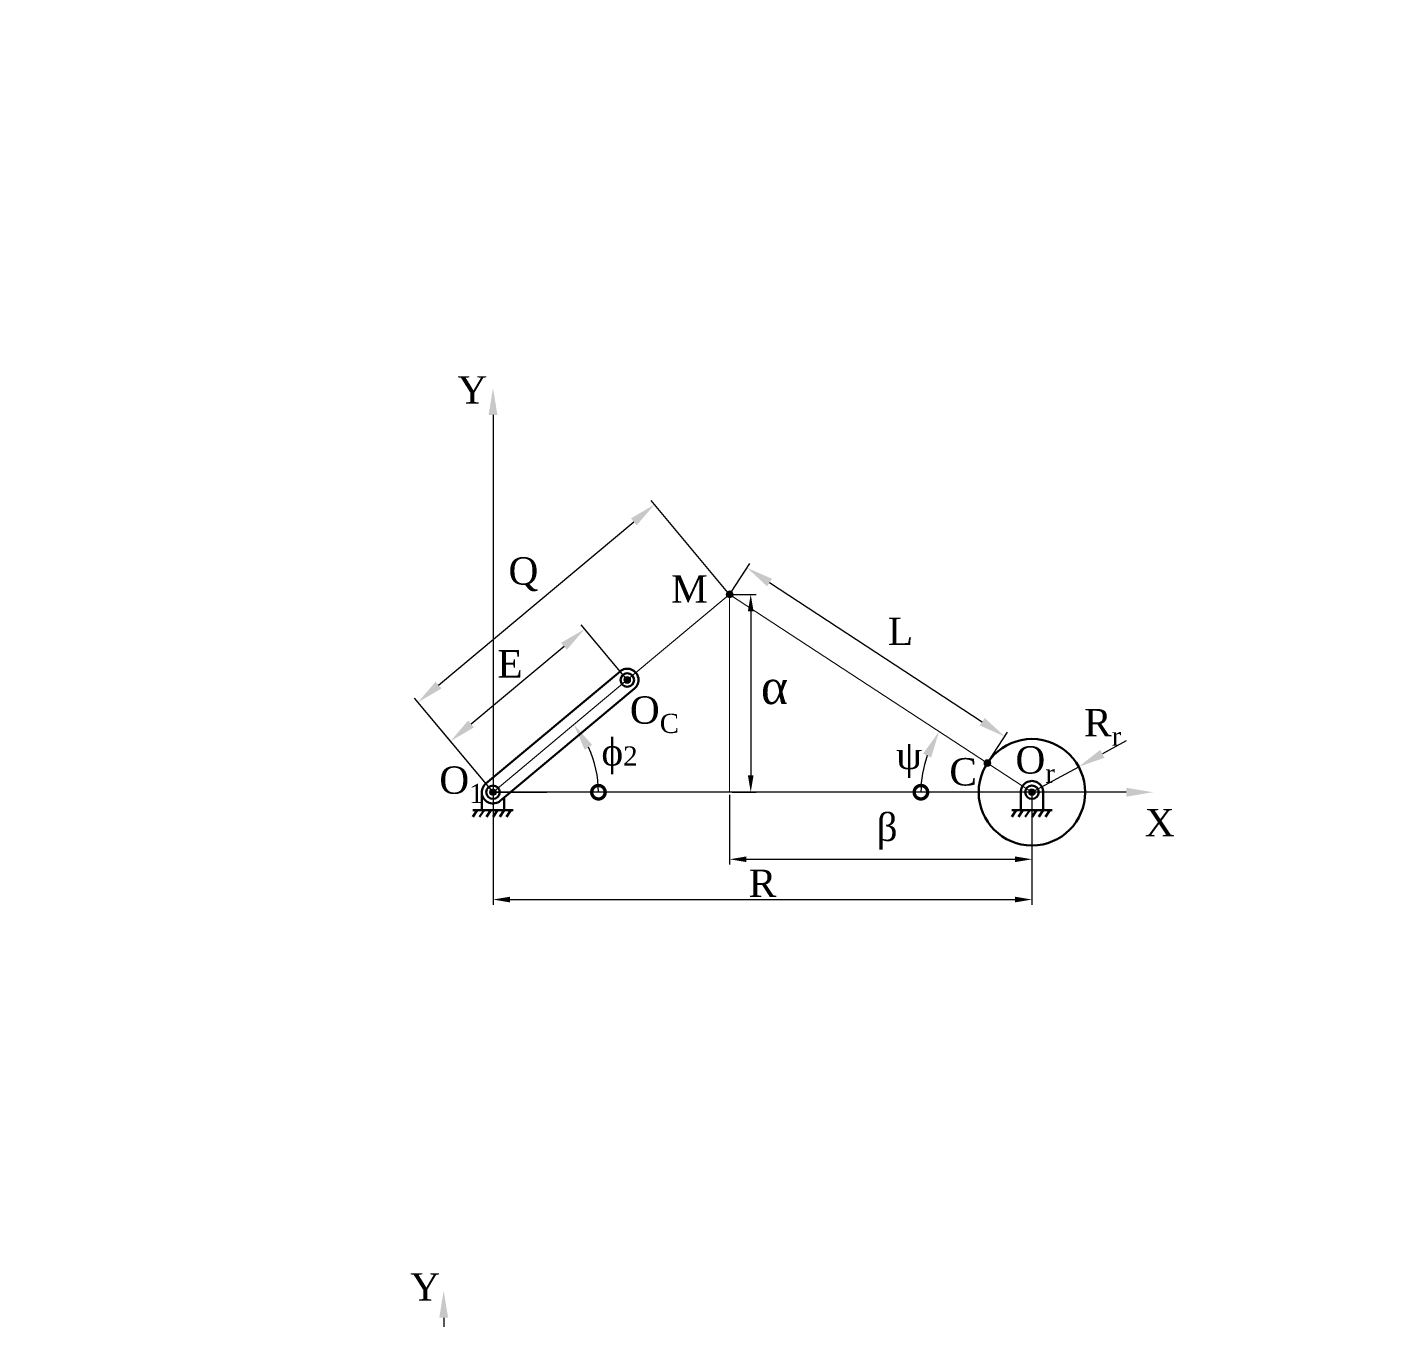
# Model space of a CAD drawing. Header units: millimetres. Extents: x -627 to 1823, y -1195 to 1759.
# Drawn here: x -428.2 to -106.7, y -248.9 to 58.1 of the extents above; entities that cross this region are included whole.
import ezdxf
from ezdxf import colors
from ezdxf.entities.mleader import LeaderData, LeaderLine
from ezdxf.math import Vec2, Vec3

# ---------------------------------------------------------------- set-up
doc = ezdxf.new("R2010")
doc.units = ezdxf.units.MM
for name, color, linetype, lineweight in [('coordinate', 7, 'Continuous', 20), ('DIM', 7, 'Continuous', 20), ('PROFILE', 7, 'Continuous', 50)]:
    doc.layers.add(name, color=color, linetype=linetype, lineweight=lineweight)
doc.styles.get("Standard").update_dxf_attribs({"font": 'arial.ttf'})
doc.styles.add('可註解', font='arial.ttf')
doc.dimstyles.new('凸輪專題用', dxfattribs={"dimtxt": 2.5, "dimasz": 8, "dimexe": 1.25, "dimexo": 0.625, "dimtad": 1, "dimtxsty": 'Standard', "dimcen": 0, "dimadec": 0, "dimazin": 0, "dimtfac": 1, "dimtmove": 0, "dimatfit": 3, "dimfxl": 1, "dimarcsym": 0})

# ---------------------------------------------------------------- blocks, each defined once
blk = doc.blocks.new('_DotSmall')
at = {"color": 0, "linetype": 'ByBlock', "const_width": 0.5}
blk.add_lwpolyline([(-0.0625, 0, 1), (0.0625, 0, 1)], format="xyb", close=True, dxfattribs=at)
blk = doc.blocks.new('*D38')
at = {"layer": 'Defpoints', "color": 0, "transparency": 16777216}
for p in [(-288.47, 129.08), (-297.96, 113.63), (-320.35, 102.42), (-320.35, 102.42), (-192.35, 102.42)]:
    blk.add_point(p, dxfattribs=at)
at = {"layer": 'DIM', "color": 0, "lineweight": -2, "transparency": 16777216}
blk.add_arc((-320.35, 102.42), 25.04, 0, 25.2136, dxfattribs=at)
at = {"layer": 'DIM', "color": 0, "transparency": 16777216}
blk.add_solid([(-298.6, 112.51), (-296.8, 113.66), (-301.14, 118.48)], dxfattribs=at)
at = {"layer": 'DIM', "color": 0, "lineweight": -2, "transparency": 16777216, "xscale": 6.4, "yscale": 6.4, "zscale": 6.4, "rotation": 270}
blk.add_blockref('_DotSmall', (-295.31, 102.42), dxfattribs=at)
blk = doc.blocks.new('*D40')
at = {"layer": 'Defpoints', "color": 0, "transparency": 16777216}
for p in [(-264.15, 149.41), (-263.26, 137.47), (-288.47, 129.08), (-288.47, 129.08), (-235.83, 105.01)]:
    blk.add_point(p, dxfattribs=at)
at = {"layer": 'DIM', "color": 0, "lineweight": -2, "transparency": 16777216}
blk.add_arc((-288.47, 129.08), 26.57, 335.4284, 26.0608, dxfattribs=at)
at = {"layer": 'DIM', "color": 0, "transparency": 16777216}
blk.add_solid([(-265.49, 140.17), (-263.7, 141.33), (-268.08, 146.12)], dxfattribs=at)
at = {"layer": 'DIM', "color": 0, "lineweight": -2, "transparency": 16777216, "xscale": 6.4, "yscale": 6.4, "zscale": 6.4, "rotation": 245.4284483946054}
blk.add_blockref('_DotSmall', (-264.3, 118.03), dxfattribs=at)
blk = doc.blocks.new('*D42')
at = {"layer": 'Defpoints', "color": 0, "transparency": 16777216}
for p in [(-285.69, -96.96), (-295.19, -112.41), (-317.58, -123.62), (-317.58, -123.62), (-189.58, -123.62)]:
    blk.add_point(p, dxfattribs=at)
at = {"layer": 'DIM', "color": 0, "lineweight": -2, "transparency": 16777216}
blk.add_arc((-317.58, -123.62), 25.04, 0, 25.2136, dxfattribs=at)
at = {"layer": 'DIM', "color": 0, "transparency": 16777216}
blk.add_solid([(-295.82, -113.53), (-294.03, -112.38), (-298.37, -107.56)], dxfattribs=at)
at = {"layer": 'DIM', "color": 0, "lineweight": -2, "transparency": 16777216, "xscale": 6.4, "yscale": 6.4, "zscale": 6.4, "rotation": 270}
blk.add_blockref('_DotSmall', (-292.54, -123.62), dxfattribs=at)
blk = doc.blocks.new('*D43')
at = {"layer": 'Defpoints', "color": 0, "transparency": 16777216}
for p in [(-295.81, -84.86), (-285.69, -96.96), (-317.58, -123.62)]:
    blk.add_point(p, dxfattribs=at)
at = {"layer": 'DIM', "color": 0, "lineweight": -2, "transparency": 16777216}
for p, q in [((-286.1, -96.48), (-296.62, -83.9)), ((-322.79, -107.41), (-300.72, -88.96)), ((-317.98, -123.14), (-328.5, -110.56))]:
    blk.add_line(p, q, dxfattribs=at)
at = {"layer": 'DIM', "color": 0, "transparency": 16777216}
for points in [[(-301.41, -88.14), (-300.04, -89.78), (-295.81, -84.86)], [(-323.48, -106.59), (-322.11, -108.23), (-327.7, -111.51)]]:
    blk.add_solid(points, dxfattribs=at)
at = {"layer": 'DIM', "color": 0, "transparency": 16777216, "insert": (-313.01, -96.79), "char_height": 2.5, "attachment_point": 5, "rotation": 39.8965}
blk.add_mtext('{\\fTimes New Roman|b0|i0|c0|p18; }', dxfattribs=at)
blk = doc.blocks.new('*D41')
at = {"layer": 'Defpoints', "color": 0, "transparency": 16777216}
for p in [(-317.58, -123.62), (-189.58, -123.62), (-189.58, -149.11)]:
    blk.add_point(p, dxfattribs=at)
at = {"layer": 'DIM', "color": 0, "lineweight": -2, "transparency": 16777216}
for p, q in [((-317.58, -124.24), (-317.58, -150.36)), ((-189.58, -124.24), (-189.58, -150.36)), ((-313.58, -149.11), (-193.58, -149.11))]:
    blk.add_line(p, q, dxfattribs=at)
at = {"layer": 'DIM', "color": 0, "transparency": 16777216}
for points in [[(-313.58, -148.44), (-313.58, -149.77), (-317.58, -149.11)], [(-193.58, -148.44), (-193.58, -149.77), (-189.58, -149.11)]]:
    blk.add_solid(points, dxfattribs=at)
at = {"layer": 'DIM', "color": 0, "transparency": 16777216, "insert": (-253.58, -145.23), "char_height": 2.5, "attachment_point": 5}
blk.add_mtext('{\\fTimes New Roman|b0|i0|c0|p18;\\H2.6x;R\\fArial|b0|i0|c0|p34; }', dxfattribs=at)
blk = doc.blocks.new('*D44')
at = {"layer": 'Defpoints', "color": 0, "transparency": 16777216}
for p in [(-261.38, -123.62), (-189.58, -123.62), (-189.58, -139.54)]:
    blk.add_point(p, dxfattribs=at)
at = {"layer": 'DIM', "color": 0, "lineweight": -2, "transparency": 16777216}
for p, q in [((-261.38, -124.24), (-261.38, -140.79)), ((-189.58, -124.24), (-189.58, -140.79)), ((-257.38, -139.54), (-193.58, -139.54))]:
    blk.add_line(p, q, dxfattribs=at)
at = {"layer": 'DIM', "color": 0, "transparency": 16777216}
for points in [[(-257.38, -138.87), (-257.38, -140.21), (-261.38, -139.54)], [(-193.58, -138.87), (-193.58, -140.21), (-189.58, -139.54)]]:
    blk.add_solid(points, dxfattribs=at)
blk = doc.blocks.new('*D45')
at = {"layer": 'Defpoints', "color": 0, "transparency": 16777216}
for p in [(-261.38, -76.63), (-261.38, -123.62), (-256.37, -123.62)]:
    blk.add_point(p, dxfattribs=at)
at = {"layer": 'DIM', "color": 0, "lineweight": -2, "transparency": 16777216}
for p, q in [((-260.75, -76.63), (-255.12, -76.63)), ((-256.37, -80.63), (-256.37, -119.62)), ((-260.75, -123.62), (-255.12, -123.62))]:
    blk.add_line(p, q, dxfattribs=at)
at = {"layer": 'DIM', "color": 0, "transparency": 16777216}
for points in [[(-257.04, -80.63), (-255.71, -80.63), (-256.37, -76.63)], [(-257.04, -119.62), (-255.71, -119.62), (-256.37, -123.62)]]:
    blk.add_solid(points, dxfattribs=at)
blk = doc.blocks.new('*D46')
at = {"layer": 'Defpoints', "color": 0, "transparency": 16777216}
for p in [(-261.38, -76.63), (-196.03, -110.39), (-200.16, -116.7)]:
    blk.add_point(p, dxfattribs=at)
at = {"layer": 'DIM', "color": 0, "lineweight": -2, "transparency": 16777216}
for p, q in [((-261.04, -76.11), (-256.57, -69.28)), ((-251.89, -73.83), (-201.39, -106.88)), ((-199.82, -116.17), (-195.35, -109.34))]:
    blk.add_line(p, q, dxfattribs=at)
at = {"layer": 'DIM', "color": 0, "transparency": 16777216}
for points in [[(-251.31, -72.94), (-252.48, -74.72), (-257.25, -70.32)], [(-200.8, -105.99), (-201.97, -107.78), (-196.03, -110.39)]]:
    blk.add_solid(points, dxfattribs=at)
blk = doc.blocks.new('*D90')
at = {"layer": 'Defpoints', "color": 0, "transparency": 16777216}
for p in [(-57.89, 123.9), (-75.16, 104.56), (-89.78, 97.24), (-89.78, 97.24), (38.22, 97.24)]:
    blk.add_point(p, dxfattribs=at)
at = {"layer": 'DIM', "color": 0, "lineweight": -2, "transparency": 16777216}
blk.add_arc((-89.78, 97.24), 16.35, 360, 17.3291, dxfattribs=at)
at = {"layer": 'DIM', "color": 0, "transparency": 16777216}
blk.add_solid([(-75.11, 101.6), (-73.23, 102.62), (-77.24, 107.73)], dxfattribs=at)
at = {"layer": 'DIM', "color": 0, "lineweight": -2, "transparency": 16777216, "xscale": 6.4, "yscale": 6.4, "zscale": 6.4, "rotation": 269.9999999999999}
blk.add_blockref('_DotSmall', (-73.43, 97.24), dxfattribs=at)
blk = doc.blocks.new('*D91')
at = {"layer": 'Defpoints', "color": 0, "transparency": 16777216}
for p in [(-33.58, 144.23), (-47, 128.42), (-57.89, 123.9), (-57.89, 123.9), (40.01, 102.75)]:
    blk.add_point(p, dxfattribs=at)
at = {"layer": 'DIM', "color": 0, "lineweight": -2, "transparency": 16777216}
blk.add_arc((-57.89, 123.9), 11.79, 347.8121, 8.4039, dxfattribs=at)
at = {"layer": 'DIM', "color": 0, "transparency": 16777216}
blk.add_solid([(-47.2, 125.19), (-45.26, 126.06), (-48.85, 131.46)], dxfattribs=at)
at = {"layer": 'DIM', "color": 0, "lineweight": -2, "transparency": 16777216, "xscale": 6.4, "yscale": 6.4, "zscale": 6.4, "rotation": 257.8121147853838}
blk.add_blockref('_DotSmall', (-46.37, 121.41), dxfattribs=at)
blk = doc.blocks.new('*D99')
at = {"layer": 'Defpoints', "color": 0, "transparency": 16777216}
for p in [(-255.42, 156.71), (-256.02, 151.66), (-264.15, 149.41), (-288.47, 129.08), (-192.35, 102.42)]:
    blk.add_point(p, dxfattribs=at)
at = {"layer": 'DIM', "color": 0, "lineweight": -2, "transparency": 16777216}
blk.add_arc((-264.15, 149.41), 8.43, 326.7967, 355.3003, dxfattribs=at)
at = {"layer": 'DIM', "color": 0, "transparency": 16777216}
blk.add_solid([(-256.76, 148.39), (-254.73, 149.04), (-257.68, 154.82)], dxfattribs=at)
at = {"layer": 'DIM', "color": 0, "lineweight": -2, "transparency": 16777216, "xscale": 6.4, "yscale": 6.4, "zscale": 6.4, "rotation": 236.7967224237233}
blk.add_blockref('_DotSmall', (-257.09, 144.79), dxfattribs=at)
blk = doc.blocks.new('*D101')
at = {"layer": 'Defpoints', "color": 0, "transparency": 16777216}
for p in [(-248.19, -270.22), (-259.18, -279.41), (-250.81, -281.57), (-297.41, -311.37), (-184.44, -345.92)]:
    blk.add_point(p, dxfattribs=at)
at = {"layer": 'DIM', "color": 0, "lineweight": -2, "transparency": 16777216}
blk.add_arc((-259.18, -279.41), 8.65, 318.3366, 356.4533, dxfattribs=at)
at = {"layer": 'DIM', "color": 0, "transparency": 16777216}
blk.add_solid([(-251.57, -280.28), (-249.54, -279.61), (-252.55, -273.86)], dxfattribs=at)
at = {"layer": 'DIM', "color": 0, "lineweight": -2, "transparency": 16777216, "xscale": 6.4, "yscale": 6.4, "zscale": 6.4, "rotation": 228.3365734156089}
blk.add_blockref('_DotSmall', (-252.72, -285.16), dxfattribs=at)
blk = doc.blocks.new('*D102')
at = {"layer": 'Defpoints', "color": 0, "transparency": 16777216}
for p in [(-259.18, -279.41), (-297.41, -311.37), (-225.84, -321.87), (-199.5, -332.51), (-184.44, -345.92)]:
    blk.add_point(p, dxfattribs=at)
at = {"layer": 'DIM', "color": 0, "lineweight": -2, "transparency": 16777216}
blk.add_arc((-199.5, -332.51), 28.4, 151.2736, 167.8121, dxfattribs=at)
at = {"layer": 'DIM', "color": 0, "transparency": 16777216}
blk.add_solid([(-225.28, -318.25), (-223.54, -319.48), (-220.72, -313.63)], dxfattribs=at)
at = {"layer": 'DIM', "color": 0, "lineweight": -2, "transparency": 16777216, "xscale": 6.4, "yscale": 6.4, "zscale": 6.4, "rotation": 257.8121147853805}
blk.add_blockref('_DotSmall', (-227.27, -326.52), dxfattribs=at)
blk = doc.blocks.new('*D123')
at = {"layer": 'Defpoints', "color": 0, "transparency": 16777216}
for p in [(-297.41, -311.37), (-297.41, -311.37), (-255.61, -311.37), (-265.96, -315.86), (-199.5, -332.51)]:
    blk.add_point(p, dxfattribs=at)
at = {"layer": 'PROFILE', "color": 0, "lineweight": -2, "transparency": 16777216}
blk.add_arc((-297.41, -311.37), 31.77, 359.3751, 0, dxfattribs=at)
at = {"layer": 'PROFILE', "color": 0, "transparency": 16777216}
blk.add_solid([(-264.59, -311.83), (-266.71, -311.6), (-266.36, -318.07)], dxfattribs=at)
at = {"layer": 'PROFILE', "color": 0, "lineweight": -2, "transparency": 16777216, "xscale": 6.4, "yscale": 6.4, "zscale": 6.4, "rotation": 90}
blk.add_blockref('_DotSmall', (-265.64, -311.37), dxfattribs=at)
blk = doc.blocks.new('*D159')
at = {"layer": 'Defpoints', "color": 0, "transparency": 16777216}
for p in [(-285.69, -96.96), (-295.19, -112.41), (-317.58, -123.62), (-317.58, -123.62), (-189.58, -123.62)]:
    blk.add_point(p, dxfattribs=at)
at = {"layer": 'DIM', "color": 0, "lineweight": -2, "transparency": 16777216}
blk.add_arc((-317.58, -123.62), 25.04, 0, 25.2136, dxfattribs=at)
at = {"layer": 'DIM', "color": 0, "transparency": 16777216}
blk.add_solid([(-295.82, -113.53), (-294.03, -112.38), (-298.37, -107.56)], dxfattribs=at)
at = {"layer": 'DIM', "color": 0, "lineweight": -2, "transparency": 16777216, "xscale": 6.4, "yscale": 6.4, "zscale": 6.4, "rotation": 270}
blk.add_blockref('_DotSmall', (-292.54, -123.62), dxfattribs=at)
blk = doc.blocks.new('*D157')
at = {"layer": 'Defpoints', "color": 0, "transparency": 16777216}
for p in [(-279.22, -55.29), (-261.38, -76.63), (-317.58, -123.62)]:
    blk.add_point(p, dxfattribs=at)
at = {"layer": 'DIM', "color": 0, "lineweight": -2, "transparency": 16777216}
for p, q in [((-261.78, -76.15), (-280.02, -54.33)), ((-330.52, -98.17), (-284.13, -59.39)), ((-317.98, -123.14), (-336.23, -101.32))]:
    blk.add_line(p, q, dxfattribs=at)
at = {"layer": 'DIM', "color": 0, "transparency": 16777216}
for points in [[(-284.82, -58.58), (-283.45, -60.21), (-279.22, -55.29)], [(-331.2, -97.35), (-329.83, -98.99), (-335.43, -102.28)]]:
    blk.add_solid(points, dxfattribs=at)
at = {"layer": 'DIM', "color": 0, "transparency": 16777216, "insert": (-306.73, -75.85), "char_height": 2.5, "attachment_point": 5, "rotation": 39.8965}
blk.add_mtext('{\\fTimes New Roman|b0|i0|c0|p18; }', dxfattribs=at)
blk = doc.blocks.new('*D158')
at = {"layer": 'Defpoints', "color": 0, "transparency": 16777216}
for p in [(-178.48, -117.57), (-189.58, -123.62)]:
    blk.add_point(p, dxfattribs=at)
at = {"layer": 'DIM', "color": 0, "lineweight": -2, "transparency": 16777216}
for p, q in [((-167.24, -111.44), (-172.86, -114.5)), ((-189.58, -123.62), (-178.48, -117.57))]:
    blk.add_line(p, q, dxfattribs=at)
at = {"layer": 'DIM', "color": 0, "transparency": 16777216}
blk.add_solid([(-173.37, -113.57), (-172.35, -115.44), (-178.48, -117.57)], dxfattribs=at)
blk = doc.blocks.new('*D160')
at = {"layer": 'Defpoints', "color": 0, "transparency": 16777216}
for p in [(-261.38, -76.63), (-215.46, -118.56), (-317.58, -123.62), (-189.58, -123.62), (-189.58, -123.62)]:
    blk.add_point(p, dxfattribs=at)
at = {"layer": 'DIM', "color": 0, "lineweight": -2, "transparency": 16777216}
blk.add_arc((-189.58, -123.62), 26.37, 160.7392, 180, dxfattribs=at)
at = {"layer": 'DIM', "color": 0, "transparency": 16777216}
blk.add_solid([(-215.43, -114.45), (-213.52, -115.39), (-211.64, -109.18)], dxfattribs=at)
at = {"layer": 'DIM', "color": 0, "lineweight": -2, "transparency": 16777216, "xscale": 6.4, "yscale": 6.4, "zscale": 6.4, "rotation": 270}
blk.add_blockref('_DotSmall', (-215.95, -123.62), dxfattribs=at)
blk = doc.blocks.new('*D185')
at = {"layer": 'Defpoints', "color": 0, "transparency": 16777216}
for p in [(-261.43, -426.6), (-303.06, -461.4), (-229.35, -464.66), (-206.06, -471.86), (-206.06, -471.86)]:
    blk.add_point(p, dxfattribs=at)
at = {"layer": 'PROFILE', "color": 0, "lineweight": -2, "transparency": 16777216}
blk.add_arc((-206.06, -471.86), 24.39, 155.8177, 173.8456, dxfattribs=at)
at = {"layer": 'PROFILE', "color": 0, "transparency": 16777216}
blk.add_solid([(-229.21, -461.31), (-227.39, -462.44), (-224.94, -456.43)], dxfattribs=at)
at = {"layer": 'PROFILE', "color": 0, "lineweight": -2, "transparency": 16777216, "xscale": 6.4, "yscale": 6.4, "zscale": 6.4, "rotation": 263.8456486269702}
blk.add_blockref('_DotSmall', (-230.3, -469.25), dxfattribs=at)
blk = doc.blocks.new('*D190')
at = {"layer": 'Defpoints', "color": 0, "transparency": 16777216}
for p in [(-303.06, -461.4), (-303.06, -461.4), (-267.5, -461.4), (-276.36, -463.32), (-254.56, -466.63)]:
    blk.add_point(p, dxfattribs=at)
at = {"layer": 'DIM', "color": 0, "lineweight": -2, "transparency": 16777216}
for start, end in [(360, 13.7284), (353.8456, 360), (326.3887, 340.1171)]:
    blk.add_arc((-303.06, -461.4), 26.77, start, end, dxfattribs=at)
at = {"layer": 'DIM', "color": 0, "transparency": 16777216}
blk.add_solid([(-278.92, -470.27), (-276.85, -470.75), (-276.44, -464.27)], dxfattribs=at)
at = {"layer": 'DIM', "color": 0, "lineweight": -2, "transparency": 16777216, "xscale": 6.4, "yscale": 6.4, "zscale": 6.4, "rotation": 269.9999999999999}
blk.add_blockref('_DotSmall', (-276.29, -461.4), dxfattribs=at)

msp = doc.modelspace()

# ---------------------------------------------------------------- hatches: boundary and pattern name
at = {"layer": 'DIM'}
h = msp.add_hatch(color=256, dxfattribs=at)
h.dxf.hatch_style = 1
h.paths.add_polyline_path([(-262.179, -76.631, 0.1758613), (-261.992, -77.144), (-261.379, -76.631), (-260.765, -76.118, 0.7008809)])
h.paths.add_polyline_path([(-261.379, -76.631), (-261.992, -77.144, 0.5034958), (-260.709, -77.069)])
h.paths.add_polyline_path([(-260.579, -76.631, 0.1758613), (-260.765, -76.118), (-261.379, -76.631), (-260.709, -77.069, 0.1458988)])
h = msp.add_hatch(color=256, dxfattribs=at)
h.dxf.hatch_style = 1
h.paths.add_polyline_path([(-284.894, -96.96), (-285.694, -96.96), (-286.308, -97.473, 0.7008809)])
h.paths.add_polyline_path([(-285.849, -96.175, 0.3582298), (-286.494, -96.96, 0.1758613), (-286.308, -97.473), (-285.694, -96.96)])
h.paths.add_polyline_path([(-285.081, -96.447, 0.2738851), (-285.849, -96.175), (-285.694, -96.96)])
h.paths.add_polyline_path([(-284.909, -96.805, 0.1260307), (-285.081, -96.447), (-285.694, -96.96)])
h.paths.add_polyline_path([(-284.909, -96.805), (-285.694, -96.96), (-284.894, -96.96, 0.0487501)])
h = msp.add_hatch(color=256, dxfattribs=at)
h.dxf.hatch_style = 1
h.paths.add_polyline_path([(-199.702, -116.04, 0.4235122), (-200.831, -116.257), (-200.161, -116.696, -0.0158228)])
h.paths.add_polyline_path([(-200.831, -116.257, 0.1458988), (-200.961, -116.696, 0.2614579), (-200.578, -117.378, -0.0158228), (-200.161, -116.696)])
h.paths.add_polyline_path([(-200.161, -116.696, 0.0158228), (-200.578, -117.378, 0.4049756), (-199.492, -117.134)])
h.paths.add_polyline_path([(-199.702, -116.04, 0.0158228), (-200.161, -116.696), (-199.492, -117.134, 0.1458988), (-199.361, -116.696, 0.2446231)])
h = msp.add_hatch(color=256, dxfattribs=at)
h.dxf.hatch_style = 1
h.paths.add_polyline_path([(-317.582, -122.819, 0.4142136), (-318.382, -123.619, 1), (-316.782, -123.619), (-317.582, -123.619)])
h.paths.add_polyline_path([(-316.969, -123.106, 0.2221686), (-317.582, -122.819), (-317.582, -123.619)], flags=17)
h.paths.add_polyline_path([(-316.969, -123.106), (-317.582, -123.619), (-316.782, -123.619, 0.1758613)], flags=17)
h = msp.add_hatch(color=256, dxfattribs=at)
h.dxf.hatch_style = 1
h.paths.add_polyline_path([(-190.252, -123.181), (-189.582, -123.619), (-188.782, -123.619, 0.7453548)])
h.paths.add_polyline_path([(-190.252, -123.181, 0.1458988), (-190.382, -123.619), (-189.582, -123.619)])
h.paths.add_polyline_path([(-188.782, -123.619), (-189.582, -123.619), (-190.382, -123.619, 1)])

# ---------------------------------------------------------------- linework, layer by layer
for p, q in [((-285.694, -96.96), (-260.765, -76.118)), ((-261.379, -76.631), (-261.379, -123.619)), ((-261.379, -76.631), (-189.582, -123.619)), ((-317.582, -123.619), (-285.694, -96.96)), ((-317.582, -123.619), (-285.694, -96.96)), ((-317.582, -123.619), (-189.582, -123.619)), ((-317.582, -123.619), (-189.582, -123.619)), ((-317.582, -123.619), (-189.582, -123.619)), ((-261.379, -123.619), (-189.582, -123.619))]:
    msp.add_line(p, q, dxfattribs=at)
for centre in [(-261.379, -76.631), (-285.694, -96.96), (-200.161, -116.696), (-317.582, -123.619), (-189.582, -123.619)]:
    msp.add_circle(centre, 0.8, dxfattribs=at)
at = {"layer": 'PROFILE'}
for p, q in [((-319.293, -121.573), (-287.405, -94.914)), ((-315.872, -125.665), (-283.984, -99.006)), ((-320.249, -123.619), (-320.249, -127.886)), ((-314.916, -127.886), (-314.916, -124.866)), ((-192.249, -123.619), (-192.249, -127.886)), ((-186.916, -127.886), (-186.916, -123.619)), ((-322.382, -127.886), (-312.782, -127.886)), ((-321.319, -127.886), (-322.368, -129.466)), ((-319.719, -127.886), (-320.768, -129.466)), ((-318.119, -127.886), (-319.168, -129.466)), ((-316.519, -127.886), (-317.568, -129.466)), ((-314.919, -127.886), (-315.968, -129.466)), ((-313.319, -127.886), (-314.368, -129.466)), ((-194.382, -127.886), (-184.782, -127.886)), ((-193.319, -127.886), (-194.368, -129.466)), ((-191.719, -127.886), (-192.768, -129.466)), ((-190.119, -127.886), (-191.168, -129.466)), ((-188.519, -127.886), (-189.568, -129.466)), ((-186.919, -127.886), (-187.968, -129.466)), ((-185.319, -127.886), (-186.368, -129.466))]:
    msp.add_line(p, q, dxfattribs=at)
for centre, radius in [((-285.694, -96.96), 1.6), ((-189.582, -123.619), 12.643), ((-317.582, -123.619), 1.6), ((-189.582, -123.619), 1.6)]:
    msp.add_circle(centre, radius, dxfattribs=at)
for centre, start, end in [((-285.694, -96.96), 309.53411, 130.25884), ((-317.582, -123.619), 129.89647, 309.89647), ((-189.582, -123.619), 358.13818, 181.86182)]:
    msp.add_arc(centre, 2.667, start, end, dxfattribs=at)

# ---------------------------------------------------------------- texts
at = {"layer": 'DIM', "char_height": 6.5, "attachment_point": 1}
for s, insert, width in [('{\\fTimes New Roman|b0|i0|c0|p18;Y}', (-326.029, -24.82), 9.24115), ('{\\fTimes New Roman|b0|i0|c0|p18;β}', (-226.49, -128.686), 7.86784), ('\\A1;{\\fTimes New Roman|b0|i0|c0|p18;X}', (-162.774, -127.594), 81.62844), ('{\\fTimes New Roman|b0|i0|c0|p18;Y}', (-337.236, -237.859), 9.24115)]:
    msp.add_mtext(s, dxfattribs=dict(at, insert=insert, width=width))
for s, width, insert in [('{\\fTimes New Roman|b0|i0|c0|p18;Q}', 0.0812, (-313.901, -67.815)), ('{\\fTimes New Roman|b0|i0|c0|p18;L}', 1.41224, (-223.801, -82.157)), ('\\A1;{\\fTimes New Roman|b0|i0|c0|p18;R\\H0.7x;\\S^ r;}', 0.72136, (-177.209, -103.846)), ('{\\fTimes New Roman|b0|i0|c0|p18;ϕ\\A1;\\H0.7x;\\S^ 2;}', 7.13288, (-291.836, -110.79)), ('{\\fTimes New Roman|b0|i0|c0|p18;ψ}', 6.1045, (-221.823, -111.635)), ('{\\fTimes New Roman|b0|i0|c0|p18;C}', 15.5927, (-209.197, -115.514)), ('\\A1;{\\fTimes New Roman|b0|i0|c0|p18;O\\H0.7x;\\S^ r;}', 2.57926, (-193.496, -112.688))]:
    msp.add_mtext_dynamic_manual_height_columns(s, width=width, gutter_width=20, heights=[0], dxfattribs=dict(at, insert=insert))
at = {"layer": 'DIM', "insert": (-275.289, -72.098), "char_height": 6.5, "attachment_point": 1, "style": '可註解'}
msp.add_mtext('\\A1;{\\fTimes New Roman|b0|i0|c0|p18;M}', dxfattribs=at)
at = {"layer": 'DIM', "char_height": 6.5, "attachment_point": 1}
for s, insert in [('{\\fTimes New Roman|b0|i0|c0|p18;E}', (-316.553, -89.879)), ('{\\fTimes New Roman|b0|i0|c0|p18;\\H1.25x;α}', (-253.945, -94.548)), ('\\A1;{\\fTimes New Roman|b0|i0|c0|p18;O\\H0.7x;\\S^ C;}', (-285.07, -100.844)), ('\\A1;{\\fTimes New Roman|b0|i0|c0|p18;O\\H0.7x;\\S^ 1;}', (-330.332, -117.483))]:
    msp.add_mtext(s, dxfattribs=dict(at, insert=insert))

# ---------------------------------------------------------------- dimensions: what is measured, and where the dimension line sits
at = {"layer": 'DIM'}
for base, line1, line2, override, picture, middle in [((-276.357, -463.32), ((-303.064, -461.404), (-267.497, -461.404)), ((-303.064, -461.404), (-254.559, -466.634)), {"dimasz": 6.4, "dimblk2": 'DotSmall', "dimsah": 1}, '*D190', (-477.487, 251.087)), ((-250.812, -281.571), ((-184.443, -345.916), (-259.183, -279.41)), ((-297.41, -311.368), (-248.19, -270.219)), {"dimasz": 6.4, "dimblk1": 'DotSmall', "dimsah": 1}, '*D101', (-285.405, 246.44)), ((-215.457, -118.558), ((-261.379, -76.631), (-189.582, -123.619)), ((-317.582, -123.619), (-189.582, -123.619)), {"dimasz": 6.4, "dimblk2": 'DotSmall', "dimsah": 1}, '*D160', (-175.175, 172.602)), ((-256.024, 151.664), ((-288.466, 129.078), (-255.417, 156.707)), ((-264.15, 149.406), (-192.354, 102.418)), {"dimasz": 6.4, "dimblk1": 'DotSmall', "dimsah": 1}, '*D99', (-166.351, -246.734)), ((-263.257, 137.467), ((-288.466, 129.078), (-264.15, 149.406)), ((-288.466, 129.078), (-235.833, 105.012)), {"dimasz": 6.4, "dimblk1": 'DotSmall', "dimsah": 1}, '*D40', (-171.341, -242.577)), ((-47.003, 128.418), ((-57.894, 123.899), (40.011, 102.753)), ((-57.894, 123.899), (-33.579, 144.228)), {"dimasz": 6.4, "dimblk1": 'DotSmall', "dimsah": 1}, '*D91', (-135.937, -14.886)), ((-297.961, 113.631), ((-320.354, 102.418), (-192.354, 102.418)), ((-320.354, 102.418), (-288.466, 129.078)), {"dimasz": 6.4, "dimblk1": 'DotSmall', "dimsah": 1}, '*D38', (-208.469, -241.317)), ((-75.159, 104.562), ((-89.783, 97.24), (38.217, 97.24)), ((-89.783, 97.24), (-57.894, 123.899)), {"dimasz": 6.4, "dimblk1": 'DotSmall', "dimsah": 1}, '*D90', (-123.93, -34.976)), ((-225.838, -321.868), ((-184.443, -345.916), (-259.183, -279.41)), ((-297.41, -311.368), (-199.504, -332.514)), {"dimasz": 6.4, "dimblk2": 'DotSmall', "dimsah": 1}, '*D102', (-389.243, 55.603)), ((-295.19, -112.407), ((-317.582, -123.619), (-189.582, -123.619)), ((-317.582, -123.619), (-285.694, -96.96)), {"dimasz": 6.4, "dimblk1": 'DotSmall', "dimsah": 1}, '*D42', (4.952, -315.829)), ((-295.19, -112.407), ((-317.582, -123.619), (-189.582, -123.619)), ((-317.582, -123.619), (-285.694, -96.96)), {"dimasz": 6.4, "dimblk1": 'DotSmall', "dimsah": 1}, '*D159', (4.952, -315.829))]:
    dim = msp.add_angular_dim_2l(base=base, line1=line1, line2=line2, text=' ', dimstyle='凸輪專題用', override=override, dxfattribs=at)
    dim.commit()
    dim.dimension.update_dxf_attribs({"geometry": picture, "text_midpoint": middle})
for base, p2, picture, middle in [((-279.221, -55.289), (-261.379, -76.631), '*D157', (-305.531, -77.285)), ((-295.814, -84.855), (-285.694, -96.96), '*D43', (-311.81, -98.229))]:
    dim = msp.add_linear_dim(base=base, p1=(-317.582, -123.619), p2=p2, angle=39.89647, text='{\\fTimes New Roman|b0|i0|c0|p18; }', dimstyle='凸輪專題用', override={"dimasz": 6.4}, dxfattribs=at)
    dim.commit()
    dim.dimension.update_dxf_attribs({"geometry": picture, "text_midpoint": middle, "dimtype": 161})
dim = msp.add_aligned_dim(p1=(-261.379, -76.631), p2=(-200.161, -116.696), distance=7.539, text=' ', dimstyle='凸輪專題用', override={"dimasz": 6.4}, dxfattribs=at)
dim.commit()
dim.dimension.update_dxf_attribs({"geometry": '*D46', "text_midpoint": (-226.641, -90.355)})
dim = msp.add_linear_dim(base=(-256.374, -123.619), p1=(-261.379, -76.631), p2=(-261.379, -123.619), angle=90, text=' ', dimstyle='凸輪專題用', override={"dimasz": 4}, dxfattribs=at)
dim.commit()
dim.dimension.update_dxf_attribs({"geometry": '*D45', "text_midpoint": (-256.374, -100.125)})
dim = msp.add_radius_dim(center=(-189.582, -123.619), mpoint=(-178.482, -117.566), text=' ', dimstyle='凸輪專題用', override={"dimasz": 6.4}, dxfattribs=at)
dim.commit()
dim.dimension.update_dxf_attribs({"geometry": '*D158', "text_midpoint": (-167.244, -111.439)})
dim = msp.add_linear_dim(base=(-189.582, -149.108), p1=(-317.582, -123.619), p2=(-189.582, -123.619), text='{\\fTimes New Roman|b0|i0|c0|p18;\\H2.6x;R\\fArial|b0|i0|c0|p34; }', dimstyle='凸輪專題用', override={"dimasz": 4}, dxfattribs=at)
dim.commit()
dim.dimension.update_dxf_attribs({"geometry": '*D41', "text_midpoint": (-253.582, -149.108), "dimtype": 160})
dim = msp.add_linear_dim(base=(-189.582, -139.54), p1=(-261.379, -123.619), p2=(-189.582, -123.619), text=' ', dimstyle='凸輪專題用', override={"dimasz": 4}, dxfattribs=at)
dim.commit()
dim.dimension.update_dxf_attribs({"geometry": '*D44', "text_midpoint": (-225.48, -139.54)})
at = {"layer": 'PROFILE'}
for base, line1, line2, picture, middle in [((-265.962, -315.858), ((-297.41, -311.368), (-199.504, -332.514)), ((-297.41, -311.368), (-255.607, -311.368)), '*D123', (-342.307, 230.928)), ((-229.352, -464.657), ((-206.055, -471.864), (-261.432, -426.599)), ((-303.064, -461.404), (-206.055, -471.864)), '*D185', (-517.177, 32.195))]:
    dim = msp.add_angular_dim_2l(base=base, line1=line1, line2=line2, text=' ', dimstyle='凸輪專題用', override={"dimasz": 6.4, "dimblk2": 'DotSmall', "dimsah": 1}, dxfattribs=at)
    dim.commit()
    dim.dimension.update_dxf_attribs({"geometry": picture, "text_midpoint": middle})

# ---------------------------------------------------------------- leaders
at = {"layer": 'coordinate'}
ml = msp.add_multileader_mtext('Standard', dxfattribs=at)
ml.set_content('', color=256)
ml.set_leader_properties()
ml.build(insert=Vec2(0, 0))
ml.multileader.update_dxf_attribs({"arrow_head_size": 6.4})
ctx = ml.context
ctx.base_point, ctx.char_height, ctx.arrow_head_size, ctx.landing_gap_size, ctx.plane_origin = Vec3(-304.782, -123.619), 6.4, 6.4, 3.2, Vec3(-317.582, 20.381)
notes = []
notes.append((ctx, [(0, (1, 1, 0), (-317.582, -123.619), (1, 0), 12.8, [(0, [(-317.582, -27.619)], 0, [])])]))
ctx.mtext.insert, ctx.mtext.flow_direction = Vec3(-301.582, -120.419), 5
ml = msp.add_multileader_mtext('Standard', dxfattribs=at)
ml.set_content('', color=256)
ml.set_leader_properties()
ml.build(insert=Vec2(0, 0))
ml.multileader.update_dxf_attribs({"arrow_head_size": 6.4})
ctx = ml.context
ctx.base_point, ctx.char_height, ctx.arrow_head_size, ctx.landing_gap_size, ctx.plane_origin = Vec3(-323.982, -123.619), 6.4, 6.4, 3.2, Vec3(-160.782, -123.619)
ctx.text_align_type = 2
notes.append((ctx, [(0, (1, 1, 0), (-304.782, -123.619), (-1, 0), 12.8, [(0, [(-160.782, -123.619)], 0, [])])]))
ctx.mtext.insert, ctx.mtext.alignment, ctx.mtext.flow_direction = Vec3(-320.782, -120.419), 3, 5
ml = msp.add_multileader_mtext('Standard', dxfattribs=at)
ml.set_content('', color=256)
ml.set_leader_properties()
ml.build(insert=Vec2(0, 0))
ml.multileader.update_dxf_attribs({"arrow_head_size": 6.4})
ctx = ml.context
ctx.base_point, ctx.char_height, ctx.arrow_head_size, ctx.landing_gap_size, ctx.plane_origin = Vec3(-316.498, -338.027), 6.4, 6.4, 3.2, Vec3(-329.298, -194.027)
notes.append((ctx, [(0, (1, 1, 0), (-329.298, -338.027), (1, 0), 12.8, [(0, [(-329.298, -242.027)], 0, [])])]))
ctx.mtext.insert, ctx.mtext.flow_direction = Vec3(-313.298, -334.827), 5
for ctx, leaders in notes:
    for number, flags, end, landing, length, lines in leaders:
        leader = LeaderData()
        leader.index, (leader.has_last_leader_line, leader.has_dogleg_vector, leader.attachment_direction) = number, flags
        leader.last_leader_point, leader.dogleg_vector, leader.dogleg_length = Vec3(end), Vec3(landing), length
        for number, points, colour, breaks in lines:
            line = LeaderLine()
            line.index, line.vertices, line.color, line.breaks = number, Vec3.list(points), colors.encode_raw_color(colour), breaks
            leader.lines.append(line)
        ctx.leaders.append(leader)

doc.saveas('drawing.dxf')
